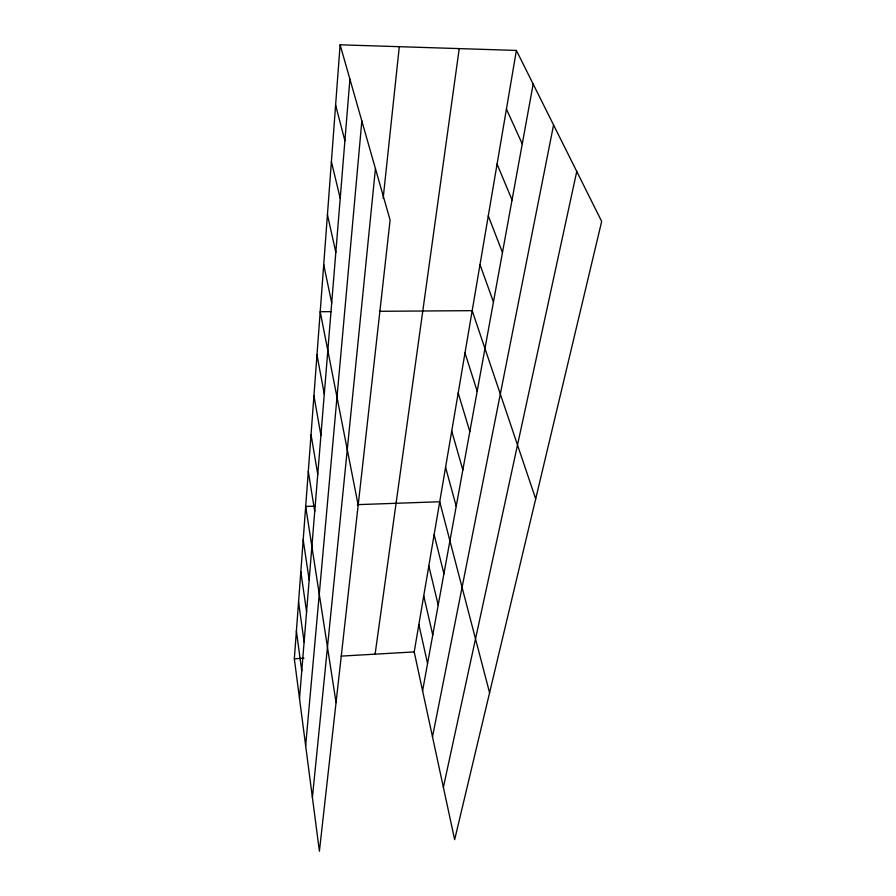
<?xml version="1.0" encoding="UTF-8"?>
<svg xmlns="http://www.w3.org/2000/svg" width="896" height="896" viewBox="0 0 896 896"><rect width="100%" height="100%" fill="white"/><g stroke="black" fill="none" stroke-linecap="round" stroke-linejoin="round"><path stroke-width="1.34" d="M340.11 44.8L390.107 220.058L319.402 851.2L294.325 658.784L340.11 44.8L516.387 50.434L601.675 221.413L454.653 839.653L414.21 651.918L516.387 50.434M299.51 698.589L349.91 79.128M305.648 745.674L361.838 120.96M312.402 797.44L375.435 168.627M383.141 198.464L399.302 46.693M375.11 654.158L459.234 48.608M422.587 690.838L533.165 84.067M432.499 736.803L553.571 124.97M443.374 787.293L576.755 171.438M294.325 658.784L303.979 658.224M341.141 656.107L414.21 651.918M315.19 506.128L305.682 506.464L336.056 702.587M357.403 504.65L439.723 501.749L489.586 692.765M331.218 311.64L320.208 311.718L358.176 505.142M379.49 311.304L472.181 310.654L535.696 498.882M506.43 109.054L522.256 143.92M497.078 164.091L512.053 199.965M488.286 215.858L502.466 252.549M479.998 264.622L493.45 301.986M465.002 352.923L477.187 391.227M458.192 393.019L469.829 431.626M451.718 431.088L462.851 469.93M445.57 467.286L456.221 506.285M335.619 105.112L344.893 140.728M434.134 534.598L443.934 573.731M428.814 565.936L438.222 605.08M331.397 161.627L340.211 198.318M423.73 595.885L432.768 634.984M327.443 214.704L335.821 252.269M418.858 624.512L427.571 663.533M323.714 264.645L331.699 302.904M316.982 354.883L324.285 394.128M313.936 395.786L320.925 435.344M311.046 434.571L317.755 474.365M308.291 471.419L314.742 511.37M303.195 539.84L309.165 579.925M300.821 571.648L306.578 611.722M298.558 602.022L304.114 642.04M296.386 631.03L301.762 670.97"/></g></svg>
